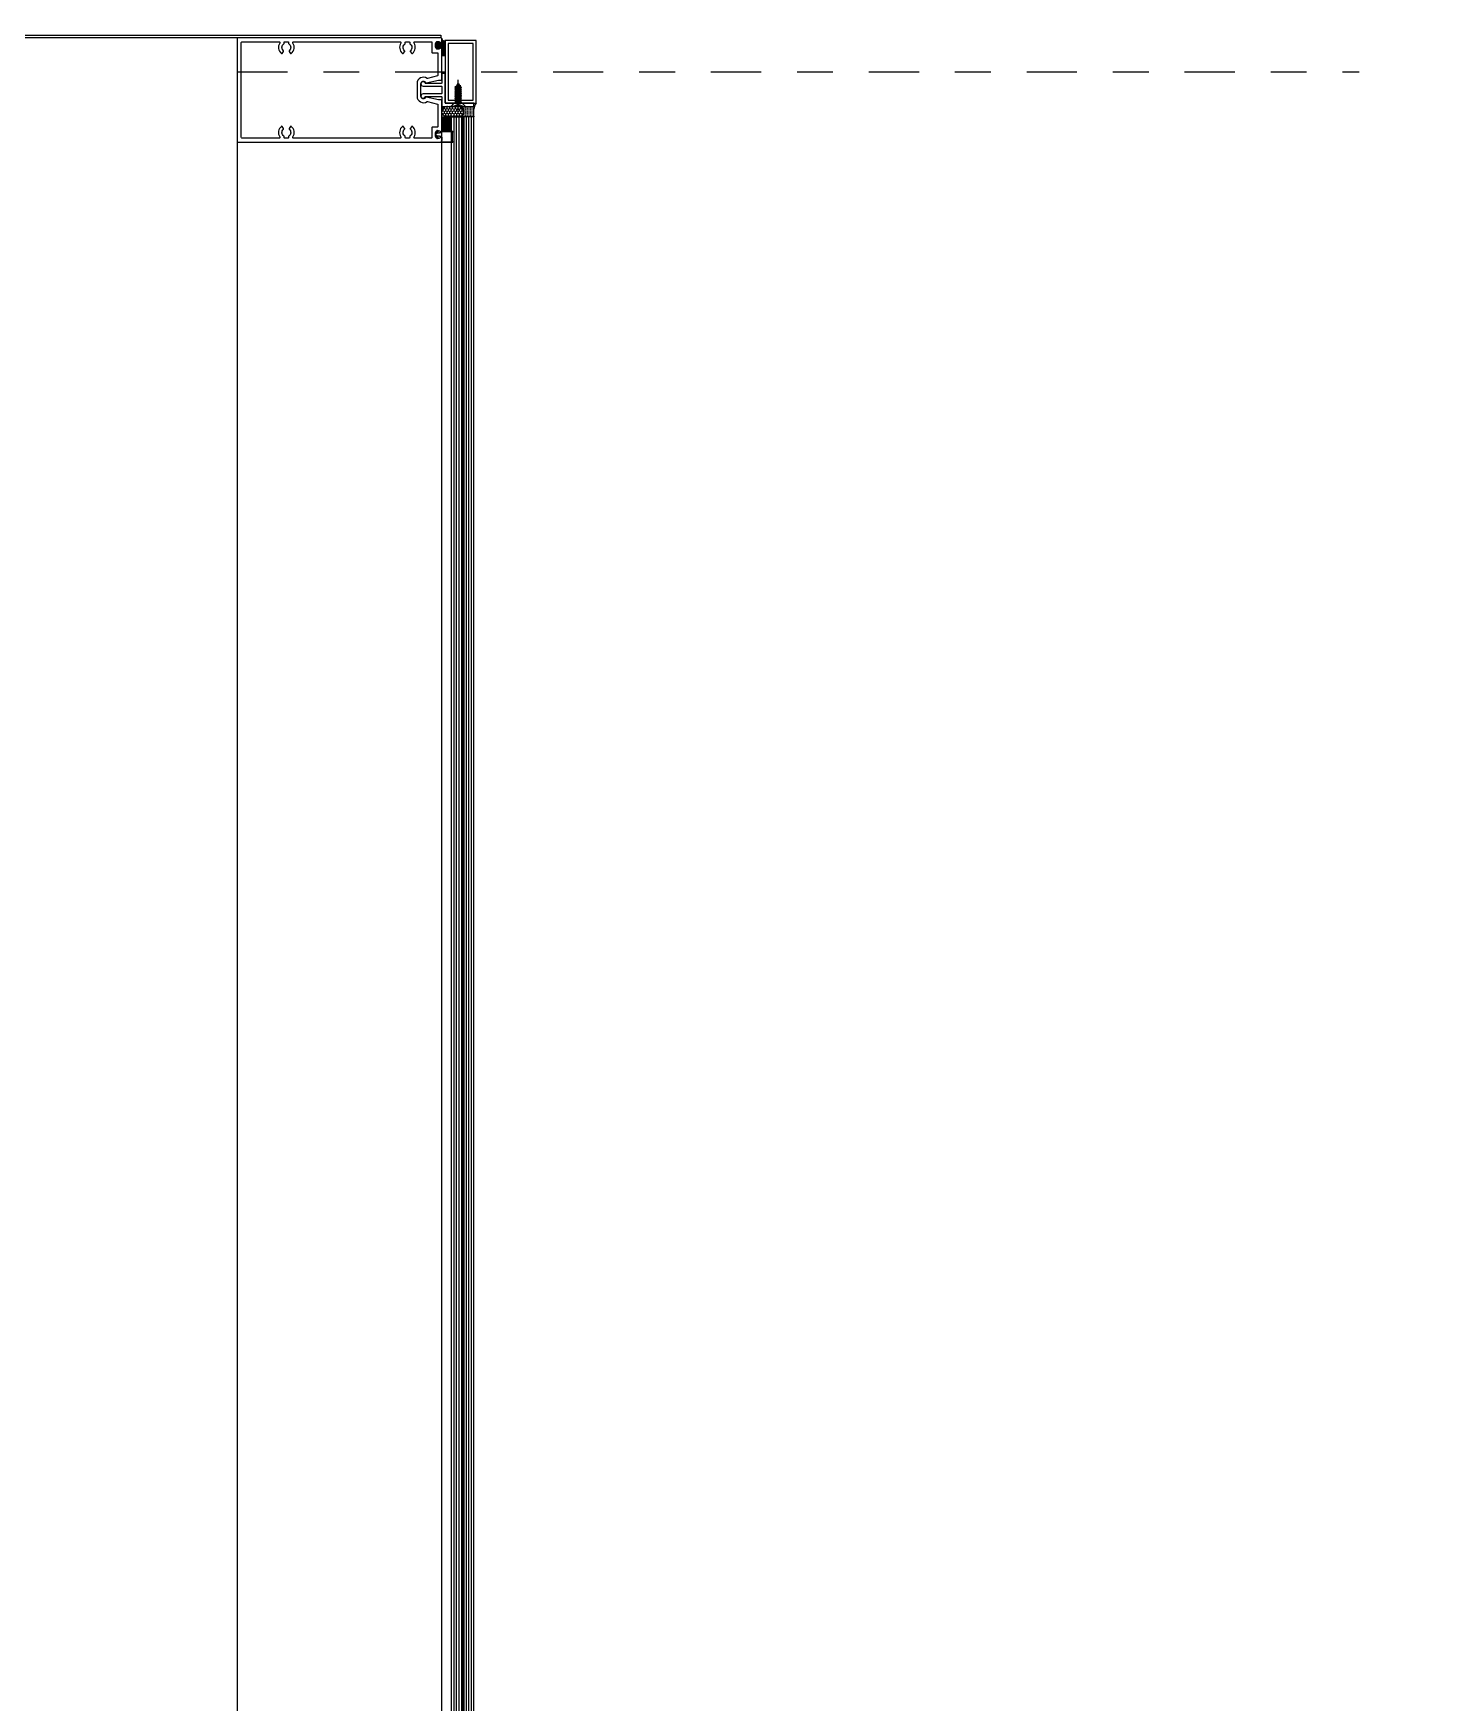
# Model space of a CAD drawing. Header units: millimetres. Extents: x -101 to 3415, y -52 to 1366.
# Drawn here: x 319.259 to 323.133, y 131.599 to 136.249 of the extents above; entities that cross this region are included whole.
import ezdxf

# ---------------------------------------------------------------- set-up
doc = ezdxf.new("R2010")
doc.units = ezdxf.units.MM
doc.linetypes.add('CENTER3', pattern=[0.28, 0.14, -0.05, 0.04, -0.05])
doc.linetypes.add('HIDDEN8', pattern=[0.046875, 0.03125, -0.015625])
doc.layers.add('00_ARQ', color=8, linetype='Continuous')

msp = doc.modelspace()

# ---------------------------------------------------------------- hatches: boundary and pattern name
at = {"layer": '00_ARQ'}
h = msp.add_hatch(dxfattribs=at)
h.set_pattern_fill('DOTS', color=9, scale=0.000411563, style=0)
h.set_pattern_definition([(180, (346.0892775, 134.2132946), (-0.00032667786, 0.000653355721), [0, -0.000653355721])])
edge = h.paths.add_edge_path()
edge.add_ellipse((320.3851, 136.2108), major_axis=(0.00411, 0.00411), ratio=1, start_angle=135, end_angle=225)
edge.add_line((320.3851, 136.205), (320.3864, 136.205))
edge.add_ellipse((320.3864, 136.2154), major_axis=(0.00739, 0.00739), ratio=1, start_angle=225, end_angle=270.1897)
edge.add_ellipse((320.395, 136.2068), major_axis=(0.00123, 0.00123), ratio=1, start_angle=-44.9987, end_angle=90.1897, ccw=False)
edge.add_line((320.3968, 136.2068), (320.3968, 136.2249))
edge.add_ellipse((320.395, 136.2249), major_axis=(-0.00123, 0.00123), ratio=1, start_angle=89.8103, end_angle=225.0013, ccw=False)
edge.add_ellipse((320.3864, 136.2163), major_axis=(-0.00739, 0.00739), ratio=1, start_angle=269.8103, end_angle=315)
edge.add_line((320.3864, 136.2268), (320.3851, 136.2268))
edge.add_ellipse((320.3851, 136.221), major_axis=(-0.00411, 0.00411), ratio=1, start_angle=-45, end_angle=45)
edge.add_line((320.3793, 136.221), (320.3793, 136.2108))
edge = h.paths.add_edge_path()
edge.add_line((320.3968, 136.1869), (320.4076, 136.1869))
edge.add_line((320.4076, 136.1869), (320.4076, 136.2292))
edge.add_ellipse((320.4043, 136.2362), major_axis=(-0.00547, 0.00547), ratio=1, start_angle=57.887, end_angle=160.5335, ccw=False)
edge.add_line((320.3968, 136.2345), (320.3968, 136.1869))
h = msp.add_hatch(dxfattribs=at)
h.set_pattern_fill('HONEY', color=9, scale=0.001372, angle=90, style=0)
h.set_pattern_definition([(90, (341.5284663, 139.934262), (0.0037721501, 0.0065335572), [0.0043557048, -0.0087114096]), (330, (341.5284663, 139.934262), (0.00377215146, -0.0065335564), [0.0043557048, -0.0087114096]), (30, (341.5284663, 139.934262), (0.0075443016, 8e-10), [-0.0087114096, 0.0043557048])])
edge = h.paths.add_edge_path()
edge.add_line((320.4113, 136.0461), (320.4441, 136.0459))
edge.add_arc((320.4441, 136.0313), 0.0145, -90, 90, ccw=False)
edge.add_line((320.4441, 136.0168), (320.4113, 136.0171))
edge.add_arc((320.4113, 136.0316), 0.0145, 90, 270, ccw=False)
h = msp.add_hatch(dxfattribs=at)
h.set_pattern_fill('SELLADOR', color=9, scale=0.116152, angle=-90, style=0)
h.set_pattern_definition([(270, (341.4940974, 139.9342642), (-0.00117088314, -0.00058544157), [0, -0.00117088314])])
edge = h.paths.add_edge_path()
edge.add_arc((320.491, 136.0431), 0.0121, 81.4593, 114.7474, ccw=False)
edge.add_arc((320.5334, 136.0281), 0.0487, 146.4697, 193.4281)
edge.add_line((320.486, 136.0168), (320.4586, 136.0168))
edge.add_line((320.4586, 136.0168), (320.4441, 136.0168))
edge.add_arc((320.4441, 136.0314), 0.0145, 270, 449.9812)
edge.add_line((320.4441, 136.0459), (320.4859, 136.0459))
h = msp.add_hatch(dxfattribs=at)
h.set_pattern_fill('DOTS', color=9, scale=0.000411563, angle=270, style=0)
h.set_pattern_definition([(270, (316.7277151, 140.7610177), (-0.00065335572, -0.00032667786), [0, -0.00065335572])])
edge = h.paths.add_edge_path()
edge.add_ellipse((320.4159, 135.7933), major_axis=(0.1582, 0.1582), ratio=1, start_angle=402.8609, end_angle=409.8956, ccw=False)
edge.add_line((320.4242, 136.0168), (320.4242, 135.9754))
edge.add_ellipse((320.4096, 135.8957), major_axis=(-0.0573, 0.0573), ratio=1, start_angle=-55.3746, end_angle=-35.8805)
edge.add_line((320.3968, 135.9757), (320.3968, 136.0162))

# ---------------------------------------------------------------- linework, layer by layer
at = {"layer": '00_ARQ', "color": 9}
for p, q in [((320.4076, 136.1869), (320.3968, 136.1869)), ((320.4391, 136.0459), (320.4454, 136.0459)), ((320.4513, 136.0168), (320.4583, 136.0168))]:
    msp.add_line(p, q, dxfattribs=at)
for points in [[(320.3968, 126.9441), (320.3968, 126.9681, 0.414214), (320.395, 126.9699), (320.3518, 126.9699, 0.299044), (320.3502, 126.9688, -0.814098), (320.3387, 126.9712, -0.414214), (320.3447, 126.9772), (320.395, 126.9772, 0.414214), (320.3968, 126.9789), (320.3968, 126.9972, 0.414214), (320.395, 126.999), (320.3447, 126.999, -0.999975), (320.3447, 127.0109, -0.299206), (320.3502, 127.0073, 0.299044), (320.3518, 127.0063), (320.395, 127.0063, 0.414214), (320.3968, 127.008), (320.3968, 127.0321, -0.414214), (320.3985, 127.0338, 0), (320.511, 127.0338, -0.414214), (320.5127, 127.0321)], [(320.4859, 136.055), (320.4397, 136.055), (320.4076, 136.055, -0.414214), (320.4059, 136.0568), (320.4059, 136.1373), (320.3985, 136.1373, 0.414214), (320.3968, 136.1356), (320.3968, 136.1115, -0.414214), (320.395, 136.1098), (320.3518, 136.1098, -0.299044), (320.3502, 136.1109, 0.814098), (320.3387, 136.1085, 0.414214), (320.3447, 136.1025), (320.395, 136.1025, -0.414214), (320.3968, 136.1008), (320.3968, 136.0824, -0.414214), (320.395, 136.0807), (320.3447, 136.0807, 0.999975), (320.3447, 136.0687, 0.299206), (320.3502, 136.0723, -0.299044), (320.3518, 136.0734), (320.395, 136.0734, -0.414214), (320.3968, 136.0717), (320.3968, 136.0476, 0.414214), (320.3985, 136.0459), (320.4859, 136.0459), (320.4859, 136.055)], [(320.4351, 136.0977), (320.4357, 136.0988, -0.57735)], [(320.4377, 136.1023), (320.4416, 136.1089, -0.57735), (320.4429, 136.1089), (320.4457, 136.1041)], [(320.4859, 136.054, -0.146277), (320.4928, 136.055, 0.207811), (320.486, 136.0168), (320.4586, 136.0168), (320.4441, 136.0168, 0.999836), (320.4441, 136.0459), (320.4859, 136.0459)], [(319.8268, 136.0168), (319.8268, 130.0061), (320.0702, 130.0061), (320.0839, 130.0198), (320.0839, 130.141, -0.414214), (320.1068, 130.1638), (320.1711, 130.1638, -0.414214), (320.194, 130.141), (320.194, 130.0198), (320.2077, 130.0061), (320.3589, 130.0061), (320.3589, 130.0829, -0.414214), (320.3703, 130.0944), (320.3967, 130.0944), (320.3967, 136.0168)]]:
    msp.add_lwpolyline(points, format="xyb", dxfattribs=at)
for points in [[(318.7789, 136.2441), (320.3944, 136.2441), (320.3944, 136.2368), (318.7824, 136.2368, 0.228798), (318.7789, 136.2351), (318.6666, 136.0311, -0.228798), (318.663, 136.0293), (318.5962, 136.0293), (318.5962, 136.0366), (318.6595, 136.0366, 0.228798), (318.663, 136.0384), (318.7753, 136.2424, -0.228798)], [(320.3968, 136.2249), (320.3968, 136.2345, 0.414214), (320.3945, 136.2368), (319.8285, 136.2368, 0.414214), (319.8268, 136.2351), (319.8268, 135.9481, 0.414214), (319.8285, 135.9464), (320.3945, 135.9464, 0.414214), (320.3968, 135.9487), (320.3968, 135.9583, 0.669376), (320.3938, 135.9595, -0.199773), (320.3864, 135.9564), (320.3851, 135.9564, -0.414214), (320.3793, 135.9622), (320.3793, 135.9724, -0.414214), (320.3851, 135.9782), (320.3864, 135.9782, -0.199773), (320.3938, 135.9751, 0.669376), (320.3968, 135.9764), (320.3968, 136.0624, 0.414214), (320.395, 136.0642), (320.3877, 136.0642), (320.3533, 136.0718, 0.356258), (320.3517, 136.071, -0.808797), (320.3386, 136.0739), (320.3386, 136.1093, -0.808797), (320.3517, 136.1122, 0.356258), (320.3533, 136.1114), (320.3877, 136.119), (320.395, 136.119, 0.414214), (320.3968, 136.1208), (320.3968, 136.2068, 0.669376), (320.3938, 136.2081, -0.199773), (320.3864, 136.205), (320.3851, 136.205, -0.414214), (320.3793, 136.2108), (320.3793, 136.221, -0.414214), (320.3851, 136.2268), (320.3864, 136.2268, -0.199773), (320.3938, 136.2237, 0.669376), (320.3968, 136.2249)], [(320.3557, 136.1239, 0.606882), (320.3277, 136.1093), (320.3277, 136.0739, 0.608426), (320.3558, 136.0593, -0.222929), (320.3569, 136.0595), (320.3852, 136.0519, -0.339454), (320.3858, 136.0511), (320.3858, 135.9896, -0.414214), (320.3844, 135.9882), (320.3707, 135.9882, 0.414214), (320.3693, 135.9869), (320.3693, 135.9587, -0.414214), (320.368, 135.9574), (320.3215, 135.9574, -0.597055), (320.3194, 135.9611, 0.38562), (320.315, 135.9901, 0.433937), (320.313, 135.9899), (320.3089, 135.9841, 0.384737), (320.3092, 135.9823, -0.496289), (320.3079, 135.963, 0.251974), (320.3073, 135.9619), (320.3073, 135.9587, -0.414214), (320.3059, 135.9574), (320.2965, 135.9574, -0.414214), (320.2951, 135.9587), (320.2951, 135.9619, 0.251973), (320.2945, 135.963, -0.496295), (320.2932, 135.9823, 0.384687), (320.2934, 135.9841), (320.2894, 135.9899, 0.434031), (320.2874, 135.9901, 0.385613), (320.2829, 135.9611, -0.597063), (320.2809, 135.9574), (319.9838, 135.9574, -0.597023), (319.9818, 135.9611, 0.38562), (319.9773, 135.9901, 0.433937), (319.9753, 135.9899), (319.9713, 135.9841, 0.384737), (319.9715, 135.9823, -0.496289), (319.9702, 135.963, 0.251974), (319.9696, 135.9619), (319.9696, 135.9587, -0.414214), (319.9682, 135.9574), (319.9588, 135.9574, -0.414214), (319.9574, 135.9587), (319.9574, 135.9619, 0.251973), (319.9568, 135.963, -0.496295), (319.9556, 135.9823, 0.384687), (319.9558, 135.9841), (319.9517, 135.9899, 0.434031), (319.9498, 135.9901, 0.385613), (319.9453, 135.9611, -0.597036), (319.9432, 135.9574), (319.8414, 135.9574, -0.414214), (319.8377, 135.961), (319.8377, 136.2222, -0.414214), (319.8414, 136.2258), (319.9432, 136.2258, -0.597049), (319.9453, 136.2221, 0.385613), (319.9498, 136.1931, 0.434031), (319.9517, 136.1933), (319.9558, 136.1991, 0.384687), (319.9556, 136.2009, -0.496295), (319.9568, 136.2202, 0.251973), (319.9574, 136.2213), (319.9574, 136.2245, -0.414214), (319.9588, 136.2258), (319.9682, 136.2258, -0.414214), (319.9696, 136.2245), (319.9696, 136.2213, 0.251974), (319.9702, 136.2202, -0.496289), (319.9715, 136.2009, 0.384737), (319.9713, 136.1991), (319.9753, 136.1933, 0.433937), (319.9773, 136.1931, 0.38562), (319.9818, 136.2221, -0.597036), (319.9838, 136.2258), (320.2809, 136.2258, -0.597066), (320.2829, 136.2221, 0.385613), (320.2874, 136.1931, 0.434031), (320.2894, 136.1933), (320.2934, 136.1991, 0.384687), (320.2932, 136.2009, -0.496295), (320.2945, 136.2202, 0.251973), (320.2951, 136.2213), (320.2951, 136.2245, -0.414214), (320.2965, 136.2258), (320.3059, 136.2258, -0.414214), (320.3073, 136.2245), (320.3073, 136.2213, 0.251974), (320.3079, 136.2202, -0.496289), (320.3092, 136.2009, 0.384737), (320.3089, 136.1991), (320.313, 136.1933, 0.433937), (320.315, 136.1931, 0.38562), (320.3194, 136.2221, -0.597055), (320.3215, 136.2258), (320.368, 136.2258, -0.414214), (320.3693, 136.2245), (320.3693, 136.1963, 0.414214), (320.3707, 136.195), (320.3844, 136.195, -0.414214), (320.3858, 136.1936), (320.3858, 136.1321, -0.339454), (320.3852, 136.1313), (320.3569, 136.1237, -0.221837), (320.3557, 136.1239)], [(320.4113, 136.0461), (320.4441, 136.0459, -1), (320.4441, 136.0168), (320.4113, 136.0171, -1)], [(320.3958, 135.9464), (320.3968, 135.9545), (320.3968, 135.9601, 0.357068), (320.3954, 135.9618), (320.3853, 135.9638, 0.554492), (320.3846, 135.9631), (320.3859, 135.9582, -1), (320.3825, 135.9573), (320.3799, 135.9673), (320.3825, 135.9773, -1), (320.3859, 135.9765), (320.3846, 135.9715, 0.554492), (320.3853, 135.9708), (320.3954, 135.9728, 0.357068), (320.3968, 135.9746), (320.3968, 135.9754), (320.4258, 135.9754), (320.4258, 135.9673), (320.4258, 135.9673), (320.4258, 135.9545), (320.4258, 135.9545), (320.4258, 135.9464)], [(320.3954, 135.9728), (320.3853, 135.9708, -0.554492), (320.3846, 135.9715), (320.3859, 135.9765, 1), (320.3825, 135.9773), (320.3799, 135.9673), (320.3825, 135.9573, 1), (320.3859, 135.9582), (320.3846, 135.9631, -0.554492), (320.3853, 135.9638), (320.3954, 135.9618, -0.357068), (320.3968, 135.9601), (320.3968, 135.9545), (320.3958, 135.9464), (320.4275, 135.9464), (320.4258, 135.9545), (320.4258, 135.9673), (320.4275, 135.9754), (320.3968, 135.9754), (320.3968, 135.9746, -0.357068)]]:
    msp.add_lwpolyline(points, format="xyb", close=True, dxfattribs=at)
for points in [[(320.4928, 136.2292), (320.4059, 136.2292), (320.4059, 136.055), (320.4928, 136.055)], [(320.4846, 136.221), (320.4141, 136.221), (320.4141, 136.0632), (320.4846, 136.0632)], [(320.4485, 136.0993), (320.4351, 136.0964), (320.4327, 136.095), (320.4327, 136.0946), (320.4351, 136.0932), (320.4493, 136.0964), (320.4517, 136.0977), (320.4517, 136.0981)], [(320.4493, 136.0936), (320.4351, 136.0905), (320.4327, 136.0891), (320.4327, 136.0888), (320.4351, 136.0874), (320.4493, 136.0905), (320.4517, 136.0919), (320.4517, 136.0922)], [(320.4493, 136.0882), (320.4351, 136.0851), (320.4327, 136.0837), (320.4327, 136.0834), (320.4351, 136.082), (320.4493, 136.0851), (320.4517, 136.0865), (320.4517, 136.0868)], [(320.4493, 136.0828), (320.4351, 136.0797), (320.4327, 136.0783), (320.4327, 136.0779), (320.4351, 136.0766), (320.4493, 136.0797), (320.4517, 136.0811), (320.4517, 136.0814)], [(320.4457, 136.1041), (320.4377, 136.1023), (320.4333, 136.1005), (320.4333, 136.1002), (320.4357, 136.0988), (320.4473, 136.1013), (320.4497, 136.1027), (320.4497, 136.103)]]:
    msp.add_lwpolyline(points, close=True, dxfattribs=at)
at = {"layer": '00_ARQ', "color": 9, "linetype": 'CENTER3'}
msp.add_lwpolyline([(319.8268, 136.1421), (322.953, 136.1421)], dxfattribs=at)
at = {"layer": '00_ARQ', "color": 9, "linetype": 'HIDDEN8'}
for points in [[(320.4422, 136.035), (320.4422, 136.1202)], [(320.4517, 136.076), (320.4327, 136.0729)], [(320.4517, 136.0756), (320.4327, 136.0725)], [(320.4517, 136.0706), (320.4327, 136.0675)], [(320.4517, 136.0702), (320.4327, 136.0671)], [(320.4351, 136.0743), (320.4351, 136.0766)], [(320.4351, 136.0688), (320.4351, 136.0711)], [(320.4351, 136.0688), (320.4351, 136.0711)], [(320.4493, 136.0743), (320.4493, 136.072)], [(320.4493, 136.0743), (320.4493, 136.072)], [(320.4493, 136.0688), (320.4493, 136.0665)], [(320.4288, 136.0459), (320.4292, 136.0465), (320.4422, 136.0518), (320.4552, 136.0465), (320.4556, 136.0459)], [(320.4517, 136.0652), (320.4327, 136.062)], [(320.4517, 136.0648), (320.4327, 136.0617)], [(320.4517, 136.0597), (320.4327, 136.0566)], [(320.4517, 136.0594), (320.4327, 136.0563)], [(320.4351, 136.0634), (320.4351, 136.0657)], [(320.4351, 136.058), (320.4351, 136.0603)], [(320.4493, 136.058), (320.4493, 136.054), (320.4351, 136.054), (320.4351, 136.0549)], [(320.4493, 136.0634), (320.4493, 136.0611)]]:
    msp.add_lwpolyline(points, dxfattribs=at)
at = {"layer": '00_ARQ', "color": 9}
for points in [[(320.4517, 136.0981), (320.4327, 136.095)], [(320.4517, 136.0977), (320.4327, 136.0946)], [(320.4517, 136.0922), (320.4327, 136.0891)], [(320.4517, 136.0919), (320.4327, 136.0888)], [(320.4517, 136.0868), (320.4327, 136.0837)], [(320.4517, 136.0865), (320.4327, 136.0834)], [(320.4517, 136.0814), (320.4327, 136.0783)], [(320.4517, 136.0811), (320.4327, 136.0779)], [(320.4497, 136.103), (320.4333, 136.1005)], [(320.4497, 136.1027), (320.4333, 136.1002)], [(320.4351, 136.0964), (320.4351, 136.0977)], [(320.4351, 136.0977), (320.4414, 136.0977)], [(320.4351, 136.0905), (320.4351, 136.0932)], [(320.4351, 136.0851), (320.4351, 136.0874)], [(320.4351, 136.0797), (320.4351, 136.082)], [(320.4473, 136.1013), (320.4485, 136.0993)], [(320.4493, 136.0964), (320.4493, 136.0936)], [(320.4493, 136.0905), (320.4493, 136.0882)], [(320.4493, 136.0851), (320.4493, 136.0828)], [(320.4493, 136.0797), (320.4493, 136.0774)], [(320.4242, 130.0443), (320.4242, 136.0168), (320.4516, 136.0168), (320.4516, 130.0443)], [(320.4311, 130.0443), (320.4311, 136.0168)], [(320.4379, 130.0443), (320.4379, 136.0168)], [(320.4448, 130.0443), (320.4448, 136.0168)], [(320.486, 130.0443), (320.486, 136.0168), (320.4586, 136.0168), (320.4586, 130.0443)], [(320.4654, 130.0443), (320.4654, 136.0168)], [(320.4723, 130.0443), (320.4723, 136.0168)], [(320.4792, 130.0443), (320.4792, 136.0168)]]:
    msp.add_lwpolyline(points, dxfattribs=at)
at = {"layer": '00_ARQ', "color": 9, "linetype": 'HIDDEN8'}
for points in [[(320.4493, 136.0774), (320.4351, 136.0743), (320.4327, 136.0729), (320.4327, 136.0725), (320.4351, 136.0711), (320.4493, 136.0743), (320.4517, 136.0756), (320.4517, 136.076)], [(320.4493, 136.072), (320.4351, 136.0688), (320.4327, 136.0675), (320.4327, 136.0671), (320.4351, 136.0657), (320.4493, 136.0688), (320.4517, 136.0702), (320.4517, 136.0706)], [(320.4547, 136.054), (320.4298, 136.054), (320.4229, 136.0465), (320.4229, 136.0459), (320.4391, 136.0459), (320.4391, 136.0496), (320.4454, 136.0496), (320.4454, 136.0459), (320.4615, 136.0459), (320.4615, 136.0465)], [(320.4493, 136.0665), (320.4351, 136.0634), (320.4327, 136.062), (320.4327, 136.0617), (320.4351, 136.0603), (320.4493, 136.0634), (320.4517, 136.0648), (320.4517, 136.0652)], [(320.4493, 136.0611), (320.4351, 136.058), (320.4327, 136.0566), (320.4327, 136.0563), (320.4351, 136.0549), (320.4493, 136.058), (320.4517, 136.0594), (320.4517, 136.0597)]]:
    msp.add_lwpolyline(points, close=True, dxfattribs=at)
at = {"layer": '00_ARQ', "color": 9, "const_width": 0.00457}
msp.add_lwpolyline([(320.4551, 130.0443), (320.4551, 136.0168)], dxfattribs=at)
at = {"layer": '00_ARQ', "color": 9}
for centre, radius, start, end in [((320.4043, 136.2362), 0.00774, 192.887, 295.5335), ((320.4096, 135.8957), 0.081, 79.6254, 99.2093), ((320.4159, 135.7933), 0.2237, 87.8609, 94.8956)]:
    msp.add_arc(centre, radius, start, end, dxfattribs=at)

doc.saveas('drawing.dxf')
